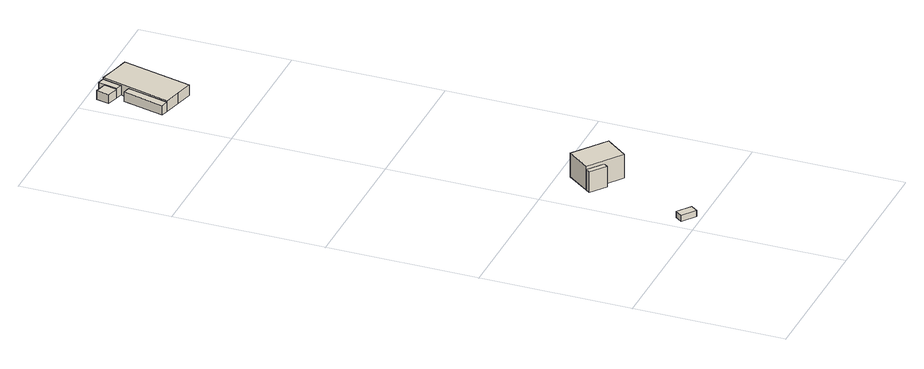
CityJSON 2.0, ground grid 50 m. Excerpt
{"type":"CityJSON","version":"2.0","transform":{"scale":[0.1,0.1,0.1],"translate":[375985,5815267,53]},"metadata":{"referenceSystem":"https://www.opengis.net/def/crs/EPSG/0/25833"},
"CityObjects":{
"building1":{"type":"Building","attributes":{"Gemeindeschluessel":"11000005","BezugspunktDach":"2200","function":"31001_2463","measuredHeight":2.19,"storeysAboveGround":1},"address":[{"country":"Germany","locality":"Berlin","thoroughfareNumber":"115 (1)","thoroughfareName":"Kladower Damm"}],"geometry":[{"type":"Solid","lod":"1","boundaries":[[[[0,1,2,3]],[[4,5,6,7]],[[4,7,3,2]],[[5,4,2,1]],[[6,5,1,0]],[[7,6,0,3]]]]}]},
"building2":{"type":"Building","attributes":{"Gemeindeschluessel":"11000005","function":"31001_1010"},"address":[{"country":"Germany","locality":"Berlin","thoroughfareNumber":"111","thoroughfareName":"Kladower Damm"}],"children":["building2-1","building2-2"]},
"building2-1":{"type":"BuildingPart","attributes":{"BezugspunktDach":"2200","measuredHeight":9.58,"storeysAboveGround":2},"parents":["building2"],"geometry":[{"type":"MultiSurface","lod":"1","boundaries":[[[8,9,10,11]],[[12,13,14,15]],[[12,15,11,10]],[[13,12,10,9]],[[14,13,9,8]],[[16,17,18,14,8,11]],[[15,18,17,16]]]}]},
"building2-2":{"type":"BuildingPart","attributes":{"BezugspunktDach":"2200","measuredHeight":7.3,"storeysAboveGround":2},"parents":["building2"],"geometry":[{"type":"Solid","lod":"1","boundaries":[[[[19,17,16,20]],[[15,18,21,22]],[[15,22,20,16]],[[21,18,17,19]],[[22,21,19,20]],[[18,15,16,17]]]]}]},
"building3":{"type":"Building","attributes":{"Gemeindeschluessel":"11000005","function":"31001_2081"},"address":[{"country":"Germany","locality":"Berlin","thoroughfareNumber":"100","thoroughfareName":"Kladower Damm"}],"children":["building3-1","building3-2","building3-3","building3-4"]},
"building3-1":{"type":"BuildingPart","attributes":{"BezugspunktDach":"2200","measuredHeight":4.33,"storeysAboveGround":1},"parents":["building3"],"geometry":[{"type":"MultiSurface","lod":"1","boundaries":[[[23,24,25,26,27,28]],[[29,30,31,32,33,34]],[[29,35,36,37,38,39,40,34,28,27]],[[30,29,27,26]],[[31,30,26,25]],[[32,31,25,24]],[[33,32,24,23]],[[34,33,23,28]],[[34,40,39,38]],[[37,36,35,29]]]}]},
"building3-2":{"type":"BuildingPart","attributes":{"BezugspunktDach":"2200","measuredHeight":3.27,"storeysAboveGround":1},"parents":["building3"],"geometry":[{"type":"MultiSurface","lod":"1","boundaries":[[[40,39,41,42]],[[43,38,34,44]],[[43,44,42,41]],[[38,43,41,39]],[[44,34,40,42]],[[34,45,38,39,40]]]}]},
"building3-3":{"type":"BuildingPart","attributes":{"BezugspunktDach":"2200","measuredHeight":3.31,"storeysAboveGround":1},"parents":["building3"],"geometry":[{"type":"MultiSurface","lod":"1","boundaries":[[[36,35,46,47]],[[48,29,37,49]],[[48,49,50,51,52,47,46]],[[29,48,46,35]],[[49,37,36,47]],[[52,51,50,49]],[[37,29,35,36]]]}]},
"building3-4":{"type":"BuildingPart","attributes":{"BezugspunktDach":"2200","measuredHeight":3.64,"storeysAboveGround":1},"parents":["building3"],"geometry":[{"type":"Solid","lod":"1","boundaries":[[[[52,51,53,54]],[[55,50,49,56]],[[55,56,54,53]],[[50,55,53,51]],[[56,49,52,54]],[[51,52,49,50]]]]}]}
},
"vertices":[
[49,5,51],[66,27,51],[22,61,51],[5,38,51],[22,61,29],[66,27,29],[49,5,29],[5,38,29],
[181,292,114],[238,365,114],[129,447,114],[73,374,114],[129,447,30],[238,365,30],[181,292,30],[73,374,30],[73,374,103],[124,335,103],[124,335,30],
[112,321,103],[63,360,103],[112,321,30],[63,360,30],
[136,1728,46],[192,1714,46],[248,1945,46],[193,1959,46],[137,1973,46],[80,1742,46],[137,1973,8],[193,1959,8],[248,1945,8],[192,1714,8],[136,1728,8],[80,1742,8],[137,1973,41],[121,1908,41],[121,1908,8],[114,1880,8],[114,1880,41],[80,1742,41],
[89,1886,41],[55,1748,41],[89,1886,8],[55,1748,8],[104,1840,8],
[115,1978,41],[99,1914,41],[115,1978,8],[99,1914,8],[110,1957,8],[110,1957,39],[99,1914,39],
[70,1967,39],[59,1924,39],[70,1967,8],[59,1924,8]
]}
